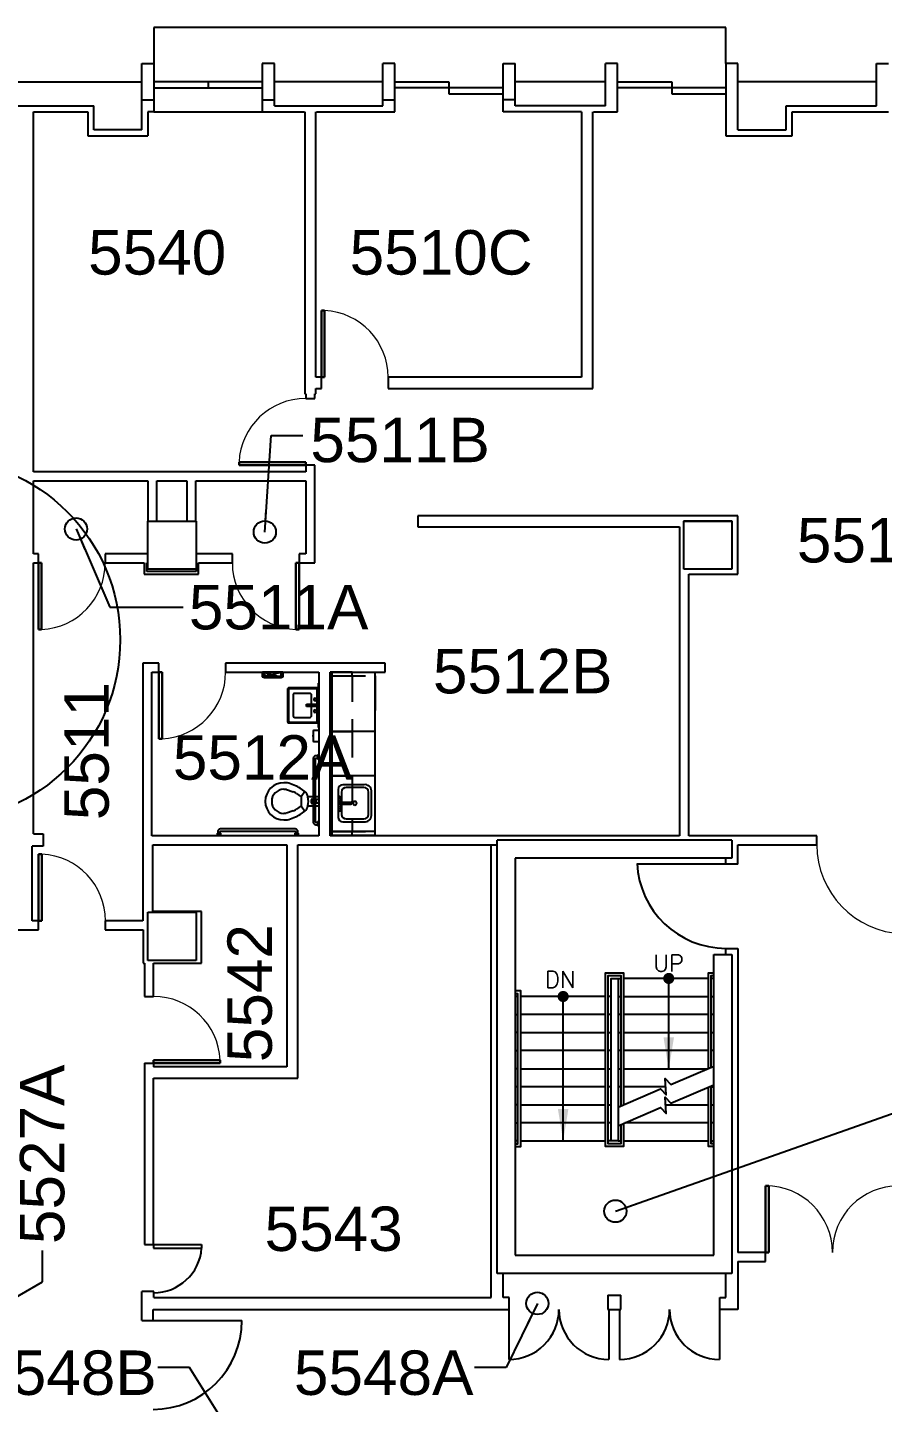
# Model space of a CAD drawing. Extents: x 338 to 7662, y 1563 to 4790.
# Drawn here: x 2972 to 3434, y 3781 to 4524 of the extents above; entities that cross this region are included whole.
import ezdxf
from ezdxf.enums import TextEntityAlignment as Align

# ---------------------------------------------------------------- set-up
doc = ezdxf.new("R2010")
doc.units = 0
doc.header["$LTSCALE"] = 150
doc.header["$MEASUREMENT"] = 0
doc.linetypes.add('Dash', pattern=[0.25, 0.125, -0.125])
doc.linetypes.add('Overhead', pattern=[0.15625, 0.09375, -0.0625])
doc.layers.get('0').update_dxf_attribs({"linetype": 'CONTINUOUS'})
for name, color, linetype in [('A-ANNO-TEXT', 4, 'CONTINUOUS'), ('A-ANNO-TEXT-STAIR', 4, 'CONTINUOUS'), ('A-ANNO-TX192', 4, 'CONTINUOUS'), ('A-COLS', 5, 'CONTINUOUS'), ('A-DOOR', 2, 'CONTINUOUS'), ('A-FLOR-CASE', 3, 'CONTINUOUS'), ('A-FLOR-HRAL', 1, 'CONTINUOUS'), ('A-FLOR-PFIX', 2, 'CONTINUOUS'), ('A-FLOR-STRS', 2, 'CONTINUOUS'), ('A-GLAZ', 2, 'CONTINUOUS'), ('A-GLAZ-SILL', 1, 'CONTINUOUS'), ('A-WALL-FULL', 6, 'CONTINUOUS'), ('X-ELEC', 1, 'CONTINUOUS')]:
    doc.layers.add(name, color=color, linetype=linetype)
doc.layers.add('I-WALL-EXST', color=3, linetype='CONTINUOUS', lineweight=18)
doc.styles.add('ARIAL', font='arial.ttf')
doc.styles.add('AT', font='ARCHTITL.shx', dxfattribs={"width": 0.9})
doc.styles.get("Standard").update_dxf_attribs({"font": 'SIMPLEX'})
doc.dimstyles.new('DIM-96', dxfattribs={"dimscale": 96, "dimtxt": 0.18, "dimasz": 0.18, "dimexe": 0.18, "dimexo": 0.0625, "dimgap": 0.09, "dimtad": 0, "dimtih": 1, "dimtoh": 1, "dimdec": 4, "dimzin": 0, "dimdsep": 46, "dimlunit": 4, "dimtxsty": 'Standard', "dimcen": 0.09, "dimadec": 0, "dimazin": 0, "dimtfac": 1, "dimtdec": 4, "dimtofl": 0, "dimtmove": 2, "dimatfit": 3, "dimfxl": 1, "dimtolj": 1, "dimtzin": 0, "dimarcsym": 0})
doc.dimstyles.new('DIM1-4', dxfattribs={"dimscale": 48, "dimtxt": 0.09375, "dimasz": 0.125, "dimexe": 0.125, "dimexo": 0.09375, "dimgap": 0, "dimtad": 1, "dimdec": 6, "dimzin": 7, "dimdsep": 46, "dimlunit": 4, "dimtxsty": 'AT', "dimblk": 'TICK', "dimblk1": 'ARROW', "dimblk2": 'ARROW', "dimsah": 1, "dimcen": 2.25, "dimdle": 1.5, "dimadec": 0, "dimazin": 0, "dimtfac": 1, "dimtdec": 6, "dimtix": 1, "dimtofl": 0, "dimtmove": 2, "dimatfit": 3, "dimldrblk": 'ARROW', "dimfxl": 1, "dimtolj": 1, "dimtzin": 3, "dimarcsym": 0})

# ---------------------------------------------------------------- blocks, each defined once
blk = doc.blocks.new('ARROW')
at = {"layer": 'X-ELEC'}
for p, q in [((5, 14), (-5, 14)), ((-5, 14), (0, 0)), ((0, 0), (5, 14))]:
    blk.add_line(p, q, dxfattribs=at)
blk.add_solid([(-5, 14), (0, 1), (5, 14)], dxfattribs=at)
blk = doc.blocks.new('TICK')
for p, q in [((0.988, 0), (-0.988, 0)), ((-0.223, -0.223), (0.223, 0.223))]:
    blk.add_line(p, q)
blk = doc.blocks.new('Single-Flush - 36_ x 84_-93-Floor Plan')
at = {"layer": 'A-DOOR', "lineweight": 30}
for p, q in [((16.25, -2.44), (16.25, -38.46)), ((18, -2.44), (16.25, -2.44)), ((18, -2.44), (18, -38.46)), ((18, -38.46), (16.25, -38.46))]:
    blk.add_line(p, q, dxfattribs=at)
at = {"layer": 'A-DOOR', "lineweight": 9}
blk.add_arc((18, -2.44), 36.07, 180, 267.21884, dxfattribs=at)
blk = doc.blocks.new('Single-Flush - 36_ x 84_-94-Floor Plan')
at = {"layer": 'A-DOOR', "lineweight": 30}
for p, q in [((16.25, 2.44), (16.25, 38.46)), ((18, 38.46), (16.25, 38.46)), ((18, 2.44), (18, 38.46)), ((18, 2.44), (16.25, 2.44))]:
    blk.add_line(p, q, dxfattribs=at)
at = {"layer": 'A-DOOR', "lineweight": 9}
blk.add_arc((18, 2.44), 36.07, 92.78116, 180, dxfattribs=at)
blk = doc.blocks.new('Single-Flush - 48_ x 84_ 60min-38-Floor Plan')
at = {"layer": 'A-DOOR', "lineweight": 30}
for p, q in [((22.25, -2.44), (22.25, -50.47)), ((24, -2.44), (22.25, -2.44)), ((24, -2.44), (24, -50.47)), ((24, -50.47), (22.25, -50.47))]:
    blk.add_line(p, q, dxfattribs=at)
at = {"layer": 'A-DOOR', "lineweight": 9}
blk.add_arc((24, -2.44), 48.07, 180, 267.91352, dxfattribs=at)
blk = doc.blocks.new('Single-Flush - 36_ x 84_ 60min-37-Floor Plan')
at = {"layer": 'A-DOOR', "lineweight": 30}
for p, q in [((16.25, -2.44), (16.25, -38.46)), ((18, -2.44), (16.25, -2.44)), ((18, -2.44), (18, -38.46)), ((18, -38.46), (16.25, -38.46))]:
    blk.add_line(p, q, dxfattribs=at)
at = {"layer": 'A-DOOR', "lineweight": 9}
blk.add_arc((18, -2.44), 36.07, 180, 267.21884, dxfattribs=at)
blk = doc.blocks.new('Single-Flush - 36_ x 84_ 20min-32-Floor Plan')
at = {"layer": 'A-DOOR', "lineweight": 30}
for p, q in [((16.25, 2.44), (16.25, 38.46)), ((18, 38.46), (16.25, 38.46)), ((18, 2.44), (18, 38.46)), ((18, 2.44), (16.25, 2.44))]:
    blk.add_line(p, q, dxfattribs=at)
at = {"layer": 'A-DOOR', "lineweight": 9}
blk.add_arc((18, 2.44), 36.07, 92.78116, 180, dxfattribs=at)
blk = doc.blocks.new('Base Cabinet-Double Door Sink Unit - 30_ ADA-24-Floor Plan')
at = {"layer": 'A-FLOR-CASE', "linetype": 'Dash'}
for p, q in [((15.74, 0), (-14.26, 0)), ((-14.26, 0), (-14.26, -24)), ((15.74, -24), (15.74, 0)), ((-14.26, -24), (15.74, -24))]:
    blk.add_line(p, q, dxfattribs=at)
blk = doc.blocks.new('Base Cabinet-Double Door _ 2 Drawer - 30_ ADA-18-Floor Plan')
at = {"layer": 'A-FLOR-CASE', "linetype": 'Dash'}
for p, q in [((-14.26, -24), (-14.26, 0)), ((-14.26, 0), (15.74, 0)), ((15.74, 0), (15.74, -24)), ((15.74, -24), (-14.26, -24))]:
    blk.add_line(p, q, dxfattribs=at)
blk = doc.blocks.new('Base Cabinet-Filler - Base Cabinet-Filler ADA-17-Floor Plan')
at = {"layer": 'A-FLOR-CASE', "linetype": 'Dash'}
for p, q in [((1.75, 0), (-0.28, 0)), ((-0.28, 0), (-0.28, -24)), ((1.75, -24), (1.75, 0)), ((-0.28, -24), (1.75, -24))]:
    blk.add_line(p, q, dxfattribs=at)
blk = doc.blocks.new('Base Cabinet-Filler - Base Cabinet-Filler ADA-16-Floor Plan')
at = {"layer": 'A-FLOR-CASE', "linetype": 'Dash'}
for p, q in [((1.75, 0), (-0.28, 0)), ((-0.28, 0), (-0.28, -24)), ((-0.28, -24), (1.75, -24))]:
    blk.add_line(p, q, dxfattribs=at)
blk = doc.blocks.new('Upper Cabinet-Double Door-Wall - 30_-15-Floor Plan')
at = {"layer": 'A-FLOR-CASE', "linetype": 'Overhead'}
for p, q in [((-13.83, 3), (-13.83, 15)), ((-13.83, 15), (16.17, 15)), ((16.17, 15), (16.17, 3)), ((16.17, 3), (-13.83, 3))]:
    blk.add_line(p, q, dxfattribs=at)
blk = doc.blocks.new('Upper Cabinet-Double Door-Wall - 24_-14-Floor Plan')
at = {"layer": 'A-FLOR-CASE', "linetype": 'Overhead'}
for p, q in [((-10.83, 3), (-10.83, 15)), ((-10.83, 15), (13.17, 15)), ((13.17, 15), (13.17, 3)), ((13.17, 3), (-10.83, 3))]:
    blk.add_line(p, q, dxfattribs=at)
blk = doc.blocks.new('Upper Cabinet-Filler-Wall - Upper Cabinet-Filler-Wall-13-Floor Plan')
at = {"layer": 'A-FLOR-CASE', "linetype": 'Overhead'}
for p, q in [((2.14, 15), (0.2, 15)), ((0.2, 15), (0.2, 3)), ((2.14, 3), (2.14, 15)), ((0.2, 3), (2.14, 3))]:
    blk.add_line(p, q, dxfattribs=at)
blk = doc.blocks.new('Upper Cabinet-Filler-Wall - Upper Cabinet-Filler-Wall-12-Floor Plan')
at = {"layer": 'A-FLOR-CASE', "linetype": 'Overhead'}
for p, q in [((2.26, 15), (0.09, 15)), ((0.09, 15), (0.09, 3)), ((2.26, 3), (2.26, 15)), ((0.09, 3), (2.26, 3))]:
    blk.add_line(p, q, dxfattribs=at)
blk = doc.blocks.new('Single-Flush - 36_ x 84_-76-Floor Plan')
at = {"layer": 'A-DOOR', "lineweight": 30}
for p, q in [((16.25, -3), (16.25, -39.02)), ((18, -3), (16.25, -3)), ((18, -3), (18, -39.02)), ((18, -39.02), (16.25, -39.02))]:
    blk.add_line(p, q, dxfattribs=at)
at = {"layer": 'A-DOOR', "lineweight": 9}
blk.add_arc((18, -3), 36.07, 180, 267.21884, dxfattribs=at)
blk = doc.blocks.new('Double-Flush - 72_ x 84_-22-Floor Plan')
at = {"layer": 'A-DOOR', "lineweight": 30}
for p, q in [((-36, 38.44), (-34.25, 38.44)), ((-36, 2.44), (-36, 38.44)), ((-34.25, 2.44), (-34.25, 38.44)), ((34.25, 2.44), (34.25, 38.39)), ((36, 2.44), (36, 38.44)), ((-36, 2.44), (-34.25, 2.44)), ((36, 2.44), (34.25, 2.44))]:
    blk.add_line(p, q, dxfattribs=at)
at = {"layer": 'A-DOOR', "lineweight": 9}
for centre, start, end in [((-36, 2.44), 0, 90), ((36, 2.44), 90, 180)]:
    blk.add_arc(centre, 36, start, end, dxfattribs=at)

msp = doc.modelspace()

# ---------------------------------------------------------------- linework, layer by layer
msp.add_circle((2924.44, 4193.1), 97.86)
at = {"layer": 'A-ANNO-TEXT', "const_width": 3}
for points in [[(3316.88, 4010.25, 1), (3319.88, 4010.25, 1)], [(3259.88, 4000.5, 1), (3262.88, 4000.5, 1)]]:
    msp.add_lwpolyline(points, format="xyb", close=True, dxfattribs=at)
at = {"layer": 'A-ANNO-TEXT', "linetype": 'Continuous'}
for points in [[(3291, 3940.71), (3313.99, 3950.57), (3316.99, 3947.37), (3316.51, 3956.13), (3319.51, 3952.93), (3342.75, 3962.89)], [(3291, 3930.66), (3313.99, 3940.51), (3316.99, 3937.32), (3316.51, 3946.07), (3319.51, 3942.88), (3342.75, 3952.84)]]:
    msp.add_lwpolyline(points, dxfattribs=at)
at = {"layer": 'A-COLS'}
for p, q in [((3037.25, 4257.25), (3063.25, 4257.25)), ((3037.25, 4231.25), (3037.25, 4257.25)), ((3063.25, 4257.25), (3063.25, 4231.25)), ((3326.5, 4231.25), (3326.5, 4257.25)), ((3326.5, 4257.25), (3352.5, 4257.25)), ((3352.5, 4257.25), (3352.5, 4231.25)), ((3063.25, 4231.25), (3037.25, 4231.25)), ((3352.5, 4231.25), (3326.5, 4231.25)), ((3037.25, 4020), (3037.25, 4046)), ((3037.25, 4046), (3063.25, 4046)), ((3063.25, 4046), (3063.25, 4020)), ((3063.25, 4020), (3037.25, 4020))]:
    msp.add_line(p, q, dxfattribs=at)
at = {"layer": 'A-DOOR'}
for p, q in [((3349.25, 4072), (3301.25, 4072)), ((3040.25, 3866.56), (3066.24, 3866.56)), ((3040.25, 3866.56), (3040.25, 3864.56)), ((3040.25, 3864.56), (3066.24, 3864.56)), ((3066.24, 3866.56), (3066.24, 3864.56)), ((3232.12, 3831.5), (3232.12, 3804.5)), ((3286.12, 3831.5), (3286.12, 3804.5)), ((3291.83, 3831.5), (3291.83, 3804.5)), ((3345.83, 3831.5), (3345.83, 3804.5)), ((3040, 3825.5), (3088, 3825.5))]:
    msp.add_line(p, q, dxfattribs=at)
for centre, radius, end in [((3040.25, 3866.56), 26.07, 355.59957), ((3040, 3825.5), 48, 0)]:
    msp.add_arc(centre, radius, 270, end, dxfattribs=at)
for centre, major_axis, start_param, end_param in [((3349.25, 4074.5), (33.94, 33.94), 2.400761, 3.926991), ((3232.12, 3831.5), (-19.09, 19.09), 2.356194, 3.926991), ((3286.12, 3831.5), (-19.09, 19.09), 0.785398, 2.356194), ((3291.83, 3831.5), (-19.09, 19.09), 2.356194, 3.926991), ((3345.83, 3831.5), (-19.09, 19.09), 0.785398, 2.356194)]:
    msp.add_ellipse(centre, major_axis=major_axis, ratio=1, start_param=start_param, end_param=end_param, dxfattribs=at)
at = {"layer": 'A-FLOR-CASE'}
for p, q in [((3135.56, 4175.69), (3165.31, 4175.69)), ((3135.88, 4175.69), (3135.88, 4087.62)), ((3136.62, 4087.62), (3136.62, 4175.69)), ((3159.88, 4087.62), (3159.88, 4175.69)), ((3135.88, 4087.62), (3159.88, 4087.62))]:
    msp.add_line(p, q, dxfattribs=at)
at = {"layer": 'A-FLOR-HRAL'}
for points in [[(3294, 3931.94), (3294, 3919.5), (3284.25, 3919.5), (3284.25, 4013.25), (3294, 4013.25), (3294, 3942)], [(3292.5, 3931.3), (3292.5, 3921), (3285.75, 3921), (3285.75, 4011.75), (3292.5, 4011.75), (3292.5, 3941.36)], [(3339.75, 3961.61), (3339.75, 4013.25), (3342.75, 4013.25)], [(3341.25, 3962.25), (3341.25, 4011.75), (3342.75, 4011.75)], [(3235.5, 3919.5), (3238.5, 3919.5), (3238.5, 4003.5), (3235.5, 4003.5)], [(3235.5, 3921), (3237, 3921), (3237, 4002), (3235.5, 4002)], [(3342.75, 3919.5), (3339.75, 3919.5), (3339.75, 3951.55)], [(3342.75, 3921), (3341.25, 3921), (3341.25, 3952.19)]]:
    msp.add_lwpolyline(points, dxfattribs=at)
at = {"layer": 'A-FLOR-PFIX'}
for p, q in [((3112.56, 4166.19), (3112.56, 4149.19)), ((3113.06, 4165.69), (3113.06, 4149.69)), ((3129.56, 4167.19), (3113.56, 4167.19)), ((3128.56, 4166.69), (3114.06, 4166.69)), ((3128.56, 4148.69), (3128.56, 4166.69)), ((3129.56, 4169.69), (3129.06, 4169.69)), ((3129.06, 4169.69), (3129.06, 4145.69)), ((3129.56, 4145.69), (3129.56, 4169.69)), ((3115.56, 4163.19), (3115.56, 4152.19)), ((3124.56, 4164.19), (3116.56, 4164.19)), ((3122.88, 4158.31), (3128.11, 4158.31)), ((3122.88, 4157.06), (3122.88, 4158.31)), ((3125.56, 4158.31), (3125.56, 4163.19)), ((3128.11, 4158.31), (3128.11, 4157.06)), ((3116.56, 4151.19), (3124.56, 4151.19)), ((3128.11, 4157.06), (3122.88, 4157.06)), ((3125.56, 4152.19), (3125.56, 4157.06)), ((3113.56, 4148.19), (3129.56, 4148.19)), ((3114.06, 4148.69), (3128.56, 4148.69)), ((3126.38, 4143.59), (3126.38, 4138.78)), ((3129.56, 4144.09), (3126.88, 4144.09)), ((3129.06, 4145.69), (3129.56, 4145.69)), ((3126.31, 4141.56), (3126.31, 4140.81)), ((3126.38, 4141.56), (3126.31, 4141.56)), ((3126.31, 4140.81), (3126.38, 4140.81)), ((3126.88, 4138.28), (3129.56, 4138.28)), ((3126.44, 4128.88), (3126.44, 4094.88)), ((3126.66, 4129.69), (3126.66, 4129.69)), ((3127.25, 4130.28), (3127.25, 4130.28)), ((3127.69, 4094.88), (3127.69, 4128.88)), ((3127.8, 4129.14), (3127.8, 4129.14)), ((3128.81, 4130.5), (3128.06, 4130.5)), ((3128.06, 4129.25), (3128.81, 4129.25)), ((3128.81, 4130.88), (3128.81, 4128.88)), ((3129.56, 4130.88), (3128.81, 4130.88)), ((3128.81, 4128.88), (3129.56, 4128.88)), ((3111.86, 4115.88), (3110.56, 4115.88)), ((3116.84, 4114.32), (3113.23, 4115.63)), ((3153.87, 4114.86), (3142.38, 4114.86)), ((3110.56, 4112.38), (3111.86, 4112.38)), ((3112.03, 4112.34), (3115.64, 4111.03)), ((3117.38, 4110.13), (3119.92, 4108.35)), ((3121.92, 4111.22), (3119.39, 4112.99)), ((3121.92, 4111.22), (3119.92, 4108.35)), ((3119.92, 4108.35), (3119.92, 4103.4)), ((3126.44, 4108.38), (3123.6, 4108.38)), ((3129.56, 4108.38), (3127.69, 4108.38)), ((3129.56, 4106.88), (3127.9, 4106.88)), ((3139.88, 4112.36), (3139.88, 4097.36)), ((3139.88, 4107.86), (3139.88, 4101.36)), ((3141.38, 4105.36), (3141.38, 4107.86)), ((3141.75, 4110.86), (3141.75, 4105.36)), ((3153.87, 4113.36), (3144.25, 4113.36)), ((3156.38, 4098.86), (3156.38, 4110.86)), ((3157.88, 4098.18), (3157.88, 4111.53)), ((3111.86, 4099.38), (3110.56, 4099.38)), ((3115.64, 4100.72), (3112.03, 4099.41)), ((3119.92, 4103.4), (3117.38, 4101.62)), ((3119.39, 4098.76), (3121.92, 4100.53)), ((3119.92, 4103.4), (3121.92, 4100.53)), ((3123.6, 4103.38), (3126.44, 4103.38)), ((3127.69, 4103.38), (3129.56, 4103.38)), ((3129.56, 4104.88), (3127.9, 4104.88)), ((3140.64, 4105.36), (3146.75, 4105.36)), ((3140.64, 4104.36), (3146.75, 4104.36)), ((3141.38, 4101.36), (3141.38, 4104.36)), ((3141.75, 4104.36), (3141.75, 4098.86)), ((3110.56, 4095.88), (3111.86, 4095.88)), ((3113.23, 4096.12), (3116.84, 4097.43)), ((3126.66, 4094.06), (3126.66, 4094.06)), ((3127.25, 4093.47), (3127.25, 4093.47)), ((3127.8, 4094.61), (3127.8, 4094.61)), ((3128.81, 4094.5), (3128.06, 4094.5)), ((3128.06, 4093.25), (3128.81, 4093.25)), ((3128.81, 4094.88), (3128.81, 4092.88)), ((3129.56, 4094.88), (3128.81, 4094.88)), ((3128.81, 4092.88), (3129.56, 4092.88)), ((3142.38, 4094.86), (3153.87, 4094.86)), ((3144.25, 4096.36), (3153.87, 4096.36)), ((3076.56, 4088.62), (3074.56, 4088.62)), ((3074.56, 4088.62), (3074.56, 4087.88)), ((3074.56, 4087.88), (3076.56, 4087.88)), ((3074.94, 4089.38), (3074.94, 4088.62)), ((3075.16, 4090.19), (3075.16, 4090.19)), ((3075.75, 4090.78), (3075.75, 4090.78)), ((3076.19, 4088.62), (3076.19, 4089.38)), ((3076.3, 4089.64), (3076.3, 4089.64)), ((3116.56, 4091), (3076.56, 4091)), ((3076.56, 4089.75), (3116.56, 4089.75)), ((3076.56, 4087.88), (3076.56, 4088.62)), ((3118.56, 4088.62), (3116.56, 4088.62)), ((3116.56, 4088.62), (3116.56, 4087.88)), ((3116.56, 4087.88), (3118.56, 4087.88)), ((3116.83, 4089.64), (3116.83, 4089.64)), ((3116.94, 4089.38), (3116.94, 4088.62)), ((3117.38, 4090.78), (3117.37, 4090.78)), ((3117.97, 4090.19), (3117.97, 4090.19)), ((3118.19, 4088.62), (3118.19, 4089.38)), ((3118.56, 4087.88), (3118.56, 4088.62))]:
    msp.add_line(p, q, dxfattribs=at)
for points in [[(3126.66, 4129.69), (3126.63, 4129.64), (3126.6, 4129.58), (3126.57, 4129.52), (3126.55, 4129.46), (3126.53, 4129.4), (3126.51, 4129.34), (3126.49, 4129.28), (3126.47, 4129.22), (3126.46, 4129.15), (3126.45, 4129.09), (3126.44, 4129.02), (3126.44, 4128.96), (3126.44, 4128.89), (3126.44, 4128.88)], [(3127.25, 4130.28), (3127.2, 4130.25), (3127.14, 4130.22), (3127.09, 4130.18), (3127.04, 4130.14), (3126.99, 4130.1), (3126.94, 4130.05), (3126.9, 4130.01), (3126.85, 4129.96), (3126.81, 4129.91), (3126.77, 4129.86), (3126.73, 4129.81), (3126.7, 4129.75), (3126.66, 4129.7), (3126.66, 4129.69)], [(3128.06, 4130.5), (3128, 4130.5), (3127.93, 4130.49), (3127.87, 4130.49), (3127.8, 4130.48), (3127.74, 4130.47), (3127.68, 4130.45), (3127.61, 4130.44), (3127.55, 4130.42), (3127.49, 4130.4), (3127.43, 4130.37), (3127.37, 4130.35), (3127.31, 4130.32), (3127.26, 4130.29), (3127.25, 4130.28)], [(3127.69, 4128.88), (3127.69, 4128.89), (3127.69, 4128.9), (3127.69, 4128.92), (3127.69, 4128.93), (3127.69, 4128.95), (3127.7, 4128.96), (3127.7, 4128.98), (3127.71, 4128.99), (3127.71, 4129.01), (3127.72, 4129.02), (3127.72, 4129.03), (3127.73, 4129.05), (3127.74, 4129.06), (3127.74, 4129.07), (3127.75, 4129.09), (3127.76, 4129.1), (3127.77, 4129.11), (3127.78, 4129.12), (3127.79, 4129.13), (3127.8, 4129.14)], [(3127.8, 4129.14), (3127.8, 4129.14), (3127.81, 4129.15), (3127.82, 4129.16), (3127.84, 4129.17), (3127.85, 4129.18), (3127.86, 4129.19), (3127.87, 4129.2), (3127.89, 4129.21), (3127.9, 4129.21), (3127.91, 4129.22), (3127.93, 4129.22), (3127.94, 4129.23), (3127.95, 4129.23), (3127.97, 4129.24), (3127.98, 4129.24), (3128, 4129.24), (3128.01, 4129.25), (3128.03, 4129.25), (3128.04, 4129.25), (3128.06, 4129.25), (3128.06, 4129.25)], [(3126.44, 4094.88), (3126.44, 4094.81), (3126.44, 4094.75), (3126.45, 4094.68), (3126.46, 4094.62), (3126.47, 4094.55), (3126.48, 4094.49), (3126.5, 4094.43), (3126.52, 4094.36), (3126.54, 4094.3), (3126.57, 4094.24), (3126.59, 4094.18), (3126.62, 4094.12), (3126.65, 4094.07), (3126.66, 4094.06)], [(3126.66, 4094.06), (3126.69, 4094.01), (3126.72, 4093.96), (3126.76, 4093.9), (3126.8, 4093.85), (3126.84, 4093.8), (3126.88, 4093.76), (3126.93, 4093.71), (3126.98, 4093.66), (3127.03, 4093.62), (3127.08, 4093.58), (3127.13, 4093.54), (3127.18, 4093.51), (3127.24, 4093.47), (3127.25, 4093.47)], [(3127.25, 4093.47), (3127.3, 4093.44), (3127.35, 4093.41), (3127.41, 4093.39), (3127.47, 4093.36), (3127.53, 4093.34), (3127.6, 4093.32), (3127.66, 4093.3), (3127.72, 4093.29), (3127.79, 4093.27), (3127.85, 4093.26), (3127.92, 4093.26), (3127.98, 4093.25), (3128.04, 4093.25), (3128.06, 4093.25)], [(3127.8, 4094.61), (3127.79, 4094.61), (3127.78, 4094.62), (3127.77, 4094.64), (3127.76, 4094.65), (3127.76, 4094.66), (3127.75, 4094.67), (3127.74, 4094.69), (3127.73, 4094.7), (3127.72, 4094.71), (3127.72, 4094.73), (3127.71, 4094.74), (3127.71, 4094.75), (3127.7, 4094.77), (3127.7, 4094.78), (3127.7, 4094.8), (3127.69, 4094.81), (3127.69, 4094.83), (3127.69, 4094.84), (3127.69, 4094.86), (3127.69, 4094.87), (3127.69, 4094.88)], [(3128.06, 4094.5), (3128.05, 4094.5), (3128.03, 4094.5), (3128.02, 4094.5), (3128, 4094.5), (3127.99, 4094.51), (3127.97, 4094.51), (3127.96, 4094.51), (3127.94, 4094.52), (3127.93, 4094.52), (3127.92, 4094.53), (3127.9, 4094.54), (3127.89, 4094.54), (3127.88, 4094.55), (3127.86, 4094.56), (3127.85, 4094.57), (3127.84, 4094.57), (3127.83, 4094.58), (3127.82, 4094.59), (3127.8, 4094.6), (3127.8, 4094.61)], [(3075.16, 4090.19), (3075.13, 4090.14), (3075.1, 4090.08), (3075.07, 4090.02), (3075.05, 4089.96), (3075.03, 4089.9), (3075.01, 4089.84), (3074.99, 4089.78), (3074.97, 4089.72), (3074.96, 4089.65), (3074.95, 4089.59), (3074.94, 4089.52), (3074.94, 4089.46), (3074.94, 4089.39), (3074.94, 4089.38)], [(3075.75, 4090.78), (3075.7, 4090.75), (3075.64, 4090.72), (3075.59, 4090.68), (3075.54, 4090.64), (3075.49, 4090.6), (3075.44, 4090.55), (3075.4, 4090.51), (3075.35, 4090.46), (3075.31, 4090.41), (3075.27, 4090.36), (3075.23, 4090.31), (3075.2, 4090.25), (3075.16, 4090.2), (3075.16, 4090.19)], [(3076.56, 4091), (3076.5, 4091), (3076.43, 4090.99), (3076.37, 4090.99), (3076.3, 4090.98), (3076.24, 4090.97), (3076.18, 4090.95), (3076.11, 4090.94), (3076.05, 4090.92), (3075.99, 4090.9), (3075.93, 4090.87), (3075.87, 4090.85), (3075.81, 4090.82), (3075.76, 4090.79), (3075.75, 4090.78)], [(3076.19, 4089.38), (3076.19, 4089.39), (3076.19, 4089.4), (3076.19, 4089.42), (3076.19, 4089.43), (3076.19, 4089.45), (3076.2, 4089.46), (3076.2, 4089.48), (3076.21, 4089.49), (3076.21, 4089.51), (3076.22, 4089.52), (3076.22, 4089.53), (3076.23, 4089.55), (3076.24, 4089.56), (3076.24, 4089.57), (3076.25, 4089.59), (3076.26, 4089.6), (3076.27, 4089.61), (3076.28, 4089.62), (3076.29, 4089.63), (3076.3, 4089.64)], [(3076.3, 4089.64), (3076.3, 4089.64), (3076.31, 4089.65), (3076.32, 4089.66), (3076.34, 4089.67), (3076.35, 4089.68), (3076.36, 4089.69), (3076.37, 4089.7), (3076.39, 4089.71), (3076.4, 4089.71), (3076.41, 4089.72), (3076.43, 4089.72), (3076.44, 4089.73), (3076.45, 4089.73), (3076.47, 4089.74), (3076.48, 4089.74), (3076.5, 4089.74), (3076.51, 4089.75), (3076.53, 4089.75), (3076.54, 4089.75), (3076.56, 4089.75), (3076.56, 4089.75)], [(3117.37, 4090.78), (3117.33, 4090.81), (3117.27, 4090.84), (3117.21, 4090.86), (3117.15, 4090.89), (3117.09, 4090.91), (3117.03, 4090.93), (3116.97, 4090.95), (3116.9, 4090.96), (3116.84, 4090.98), (3116.77, 4090.99), (3116.71, 4090.99), (3116.65, 4091), (3116.58, 4091), (3116.56, 4091)], [(3116.56, 4089.75), (3116.58, 4089.75), (3116.59, 4089.75), (3116.61, 4089.75), (3116.62, 4089.75), (3116.64, 4089.74), (3116.65, 4089.74), (3116.67, 4089.74), (3116.68, 4089.73), (3116.69, 4089.73), (3116.71, 4089.72), (3116.72, 4089.71), (3116.74, 4089.71), (3116.75, 4089.7), (3116.76, 4089.69), (3116.77, 4089.68), (3116.79, 4089.68), (3116.8, 4089.67), (3116.81, 4089.66), (3116.82, 4089.65), (3116.83, 4089.64)], [(3116.83, 4089.64), (3116.83, 4089.64), (3116.84, 4089.63), (3116.85, 4089.61), (3116.86, 4089.6), (3116.87, 4089.59), (3116.88, 4089.58), (3116.89, 4089.56), (3116.89, 4089.55), (3116.9, 4089.54), (3116.91, 4089.52), (3116.91, 4089.51), (3116.92, 4089.5), (3116.92, 4089.48), (3116.93, 4089.47), (3116.93, 4089.45), (3116.93, 4089.44), (3116.93, 4089.42), (3116.94, 4089.41), (3116.94, 4089.39), (3116.94, 4089.38), (3116.94, 4089.38)], [(3117.97, 4090.19), (3117.94, 4090.24), (3117.9, 4090.29), (3117.87, 4090.35), (3117.83, 4090.4), (3117.78, 4090.45), (3117.74, 4090.49), (3117.69, 4090.54), (3117.65, 4090.59), (3117.6, 4090.63), (3117.55, 4090.67), (3117.49, 4090.71), (3117.44, 4090.74), (3117.39, 4090.78), (3117.38, 4090.78)], [(3118.19, 4089.38), (3118.19, 4089.44), (3118.18, 4089.5), (3118.18, 4089.57), (3118.17, 4089.63), (3118.16, 4089.7), (3118.14, 4089.76), (3118.12, 4089.82), (3118.11, 4089.89), (3118.08, 4089.95), (3118.06, 4090.01), (3118.03, 4090.07), (3118, 4090.13), (3117.97, 4090.18), (3117.97, 4090.19)]]:
    msp.add_lwpolyline(points, dxfattribs=at)
for centre, radius, start, end in [((3113.56, 4166.19), 1, 90, 180), ((3114.06, 4165.69), 1, 90, 180), ((3116.56, 4163.19), 1, 90, 180), ((3124.56, 4163.19), 1, 0, 90), ((3127.56, 4160.81), 0.75, 90, 270), ((3127.56, 4160.81), 0.75, 270, 90), ((3116.56, 4152.19), 1, 180, 270), ((3124.56, 4152.19), 1, 270, 0), ((3127.56, 4154.56), 0.75, 90, 270), ((3127.56, 4154.56), 0.75, 270, 90), ((3113.56, 4149.19), 1, 180, 270), ((3114.06, 4149.69), 1, 180, 270), ((3126.88, 4143.59), 0.5, 90, 180), ((3126.88, 4138.78), 0.5, 180, 270), ((3110.56, 4105.88), 10, 90, 180), ((3111.86, 4111.88), 4, 70, 90), ((3113.08, 4103.98), 11, 55, 70), ((3142.38, 4112.36), 2.5, 90, 180), ((3154.37, 4111.39), 3.51, 2.45017, 98.14975), ((3110.56, 4105.88), 6.5, 90, 180), ((3111.86, 4111.88), 0.5, 70, 90), ((3113.08, 4103.98), 7.5, 55, 70), ((3119.63, 4107.94), 4, 6.24512, 55), ((3111.23, 4105.88), 12.62, 348.5767, 11.4233), ((3126.79, 4105.88), 1.5, 103.92083, 256.07917), ((3126.78, 4105.88), 0.996, 111.48126, 250), ((3126.79, 4105.88), 1.5, 308.3043, 51.6957), ((3126.78, 4105.88), 0.996, 344.83053, 18.74127), ((3140.62, 4107.86), 0.75, 0, 180), ((3140.62, 4106.86), 0.75, 90, 270), ((3140.62, 4106.86), 0.75, 270, 90), ((3144.25, 4110.86), 2.5, 90, 180), ((3153.87, 4110.86), 2.5, 0, 90), ((3110.56, 4105.88), 10, 180, 270), ((3110.56, 4105.88), 6.5, 180, 270), ((3113.08, 4107.77), 7.5, 290, 305), ((3113.08, 4107.77), 11, 290, 305), ((3119.63, 4103.81), 4, 305, 353.75488), ((3140.62, 4102.36), 0.75, 90, 270), ((3140.62, 4101.36), 0.75, 180, 0), ((3140.64, 4104.86), 0.5, 90, 270), ((3140.62, 4102.36), 0.75, 270, 90), ((3144.25, 4098.86), 2.5, 180, 270), ((3146.75, 4104.86), 0.5, 270, 90), ((3148.97, 4104.86), 1, 90, 270), ((3148.97, 4104.86), 1, 270, 90), ((3153.87, 4098.86), 2.5, 270, 0), ((3111.86, 4099.87), 4, 270, 290), ((3142.38, 4097.36), 2.5, 180, 270), ((3154.37, 4098.33), 3.51, 261.85025, 357.54983)]:
    msp.add_arc(centre, radius, start, end, dxfattribs=at)
at = {"layer": 'A-FLOR-STRS'}
for p, q in [((3291, 4010.25), (3292.5, 4010.25)), ((3339.75, 4010.25), (3294, 4010.25)), ((3342.75, 4010.25), (3341.25, 4010.25)), ((3237, 4000.5), (3235.5, 4000.5)), ((3284.25, 4000.5), (3238.5, 4000.5)), ((3287.25, 4000.5), (3285.75, 4000.5)), ((3291, 4000.5), (3292.5, 4000.5)), ((3294, 4000.5), (3339.75, 4000.5)), ((3341.25, 4000.5), (3342.75, 4000.5)), ((3235.5, 3990.75), (3237, 3990.75)), ((3284.25, 3990.75), (3238.5, 3990.75)), ((3287.25, 3990.75), (3285.75, 3990.75)), ((3292.5, 3990.75), (3291, 3990.75)), ((3339.75, 3990.75), (3294, 3990.75)), ((3342.75, 3990.75), (3341.25, 3990.75)), ((3237, 3981), (3235.5, 3981)), ((3238.5, 3981), (3284.25, 3981)), ((3285.75, 3981), (3287.25, 3981)), ((3291, 3981), (3292.5, 3981)), ((3294, 3981), (3339.75, 3981)), ((3341.25, 3981), (3342.75, 3981)), ((3235.5, 3971.25), (3237, 3971.25)), ((3284.25, 3971.25), (3238.5, 3971.25)), ((3287.25, 3971.25), (3285.75, 3971.25)), ((3292.5, 3971.25), (3291, 3971.25)), ((3339.75, 3971.25), (3294, 3971.25)), ((3342.75, 3971.25), (3341.25, 3971.25)), ((3237, 3961.5), (3235.5, 3961.5)), ((3238.5, 3961.5), (3284.25, 3961.5)), ((3285.75, 3961.5), (3287.25, 3961.5)), ((3291, 3961.5), (3292.5, 3961.5)), ((3294, 3961.5), (3339.5, 3961.5)), ((3237, 3951.75), (3235.5, 3951.75)), ((3284.25, 3951.75), (3238.5, 3951.75)), ((3287.25, 3951.75), (3285.75, 3951.75)), ((3292.5, 3951.75), (3291, 3951.75)), ((3316.75, 3951.75), (3294, 3951.75)), ((3341.25, 3951.75), (3342.75, 3951.75)), ((3237, 3942), (3235.5, 3942)), ((3238.5, 3942), (3284.25, 3942)), ((3285.75, 3942), (3287.25, 3942)), ((3316.73, 3942), (3339.75, 3942)), ((3341.25, 3942), (3342.75, 3942)), ((3235.5, 3932.25), (3237, 3932.25)), ((3284.25, 3932.25), (3238.5, 3932.25)), ((3287.25, 3932.25), (3285.75, 3932.25)), ((3339.75, 3932.25), (3294.71, 3932.25)), ((3342.75, 3932.25), (3341.25, 3932.25)), ((3237, 3922.5), (3235.5, 3922.5)), ((3238.5, 3922.5), (3284.25, 3922.5)), ((3287.25, 3922.5), (3285.75, 3922.5)), ((3291, 3922.5), (3292.5, 3922.5)), ((3294, 3922.5), (3339.75, 3922.5)), ((3341.25, 3922.5), (3342.75, 3922.5))]:
    msp.add_line(p, q, dxfattribs=at)
msp.add_lwpolyline([(3287.25, 3922.5), (3287.25, 4010.25), (3291, 4010.25), (3291, 3922.5)], close=True, dxfattribs=at)
at = {"layer": 'A-GLAZ'}
for p, q in [((3099, 4494.5), (3040.5, 4494.5)), ((3069.75, 4494.5), (3069.75, 4491.25)), ((3170.5, 4494.5), (3199.75, 4494.5)), ((3199.75, 4494.5), (3199.75, 4488)), ((3290.75, 4494.5), (3320, 4494.5)), ((3320, 4494.5), (3320, 4488)), ((3040.5, 4491.25), (3099, 4491.25)), ((3229, 4491.25), (3170.5, 4491.25)), ((3199.75, 4488), (3229, 4488)), ((3349.25, 4491.25), (3290.75, 4491.25)), ((3320, 4488), (3349.25, 4488))]:
    msp.add_line(p, q, dxfattribs=at)
at = {"layer": 'A-GLAZ-SILL'}
for p, q in [((3349.25, 4523.75), (3040.5, 4523.75)), ((3040.5, 4523.75), (3040.5, 4504.25)), ((3349.25, 4504.25), (3349.25, 4523.75)), ((3040.5, 4478.25), (3099, 4478.25))]:
    msp.add_line(p, q, dxfattribs=at)
at = {"layer": 'A-WALL-FULL'}
for p, q in [((3034, 4468.5), (3034, 4504.25)), ((3034, 4504.25), (3040.5, 4504.25)), ((3040.5, 4504.25), (3040.5, 4478.25)), ((3105.5, 4504.25), (3099, 4504.25)), ((3099, 4504.25), (3099, 4478.25)), ((3105.5, 4481.5), (3105.5, 4504.25)), ((3164, 4481.5), (3164, 4504.25)), ((3170.5, 4504.25), (3164, 4504.25)), ((3170.5, 4478.25), (3170.5, 4504.25)), ((3229, 4478.25), (3229, 4504.25)), ((3229, 4504.25), (3235.5, 4504.25)), ((3235.5, 4481.5), (3235.5, 4504.25)), ((3284.25, 4481.5), (3284.25, 4504.25)), ((3290.75, 4504.25), (3284.25, 4504.25)), ((3290.75, 4478.25), (3290.75, 4504.25)), ((3355.75, 4504.25), (3349.25, 4504.25)), ((3349.25, 4504.25), (3349.25, 4465.25)), ((3355.75, 4468.5), (3355.75, 4504.25)), ((3430.5, 4481.5), (3430.5, 4504.25)), ((3430.5, 4504.25), (3437, 4504.25)), ((2962.5, 4494.5), (3034, 4494.5)), ((3164, 4494.5), (3105.5, 4494.5)), ((3284.25, 4494.5), (3235.5, 4494.5)), ((3430.5, 4494.5), (3355.75, 4494.5)), ((3034, 4484.75), (3040.5, 4484.75)), ((3099, 4484.75), (3105.5, 4484.75)), ((3164, 4484.75), (3170.5, 4484.75)), ((3235.5, 4484.75), (3229, 4484.75)), ((2962.5, 4481.5), (3008, 4481.5)), ((2975.5, 4478.25), (3004.75, 4478.25)), ((2975.5, 4283.81), (2975.5, 4478.25)), ((3004.75, 4478.25), (3004.75, 4465.25)), ((3008, 4468.5), (3008, 4481.5)), ((3040.5, 4478.25), (3037.25, 4478.25)), ((3037.25, 4478.25), (3037.25, 4465.25)), ((3099, 4478.25), (3121.75, 4478.25)), ((3105.5, 4481.5), (3164, 4481.5)), ((3121.88, 4478.25), (3121.88, 4325.88)), ((3127.88, 4334.88), (3127.88, 4478.25)), ((3128.25, 4478.25), (3170.5, 4478.25)), ((3271.25, 4478.25), (3229, 4478.25)), ((3284.25, 4481.5), (3235.5, 4481.5)), ((3271.37, 4478.25), (3271.37, 4334.88)), ((3277.37, 4328.88), (3277.37, 4478.25)), ((3277.75, 4478.25), (3290.75, 4478.25)), ((3381.75, 4468.5), (3381.75, 4481.5)), ((3381.75, 4481.5), (3430.5, 4481.5)), ((3385, 4465.25), (3385, 4478.25)), ((3385, 4478.25), (3437, 4478.25)), ((3004.75, 4465.25), (3037.25, 4465.25)), ((3034, 4468.5), (3008, 4468.5)), ((3349.25, 4465.25), (3385, 4465.25)), ((3355.75, 4468.5), (3381.75, 4468.5)), ((3130.88, 4334.88), (3127.88, 4334.88)), ((3127.88, 4328.88), (3130.88, 4328.88)), ((3127.88, 4325.88), (3127.88, 4328.88)), ((3130.88, 4328.88), (3130.88, 4334.88)), ((3271.37, 4334.88), (3166.87, 4334.88)), ((3166.87, 4328.88), (3277.37, 4328.88)), ((3166.87, 4334.88), (3166.87, 4328.88)), ((3121.88, 4325.88), (3122.44, 4325.88)), ((3122.44, 4325.88), (3122.44, 4323.37)), ((3122.44, 4323.37), (3127.31, 4323.37)), ((3127.31, 4323.37), (3127.31, 4325.88)), ((3127.31, 4325.88), (3127.88, 4325.88)), ((3127.31, 4287.37), (3122.44, 4287.37)), ((3122.44, 4287.37), (3122.44, 4283.81)), ((3127.31, 4234.69), (3127.31, 4287.37)), ((3122.44, 4283.81), (2975.5, 4283.81)), ((2975.5, 4278.94), (3037.12, 4278.94)), ((2975.5, 4239.56), (2975.5, 4278.94)), ((3037.12, 4278.94), (3037.12, 4257.25)), ((3042, 4278.94), (3058.25, 4278.94)), ((3042, 4257.25), (3042, 4278.94)), ((3058.25, 4278.94), (3058.25, 4257.25)), ((3063.12, 4278.94), (3122.44, 4278.94)), ((3063.12, 4257.25), (3063.12, 4278.94)), ((3122.44, 4278.94), (3122.44, 4239.56)), ((3355.62, 4260.12), (3182.88, 4260.12)), ((3182.88, 4260.12), (3182.88, 4254.12)), ((3355.62, 4228.62), (3355.62, 4260.12)), ((3182.88, 4254.12), (3324.25, 4254.12)), ((3324.25, 4254.12), (3324.25, 4087.31)), ((2978.12, 4239.56), (2975.5, 4239.56)), ((2975.5, 4088.25), (2975.5, 4234.69)), ((2975.5, 4234.69), (2978.12, 4234.69)), ((2978.12, 4234.69), (2978.12, 4239.56)), ((3037.25, 4239.56), (3014.12, 4239.56)), ((3014.12, 4239.56), (3014.12, 4234.69)), ((3014.12, 4234.69), (3035.2, 4234.69)), ((3035.2, 4234.69), (3035.2, 4228.56)), ((3036.7, 4234.69), (3037.25, 4234.69)), ((3036.7, 4230.06), (3036.7, 4234.69)), ((3082.88, 4239.56), (3063.25, 4239.56)), ((3064.62, 4234.69), (3082.88, 4234.69)), ((3064.62, 4228.56), (3064.62, 4234.69)), ((3082.88, 4234.69), (3082.88, 4239.56)), ((3122.44, 4239.56), (3118.88, 4239.56)), ((3118.88, 4239.56), (3118.88, 4234.69)), ((3118.88, 4234.69), (3127.31, 4234.69)), ((3035.2, 4228.56), (3064.62, 4228.56)), ((3063.25, 4230.06), (3036.7, 4230.06)), ((3063.25, 4231.25), (3063.25, 4230.06)), ((3329.13, 4087.31), (3329.13, 4228.62)), ((3329.13, 4228.62), (3355.62, 4228.62)), ((3043.12, 4180.56), (3034.56, 4180.56)), ((3034.56, 4180.56), (3034.56, 4041.31)), ((3043.12, 4175.69), (3043.12, 4180.56)), ((3165.31, 4180.56), (3079.12, 4180.56)), ((3079.12, 4180.56), (3079.12, 4175.69)), ((3165.31, 4175.69), (3165.31, 4180.56)), ((3039.44, 4087.31), (3039.44, 4175.69)), ((3039.44, 4175.69), (3043.12, 4175.69)), ((3079.12, 4175.69), (3100.12, 4175.69)), ((3110.12, 4175.69), (3129.56, 4175.69)), ((3129.56, 4175.69), (3129.56, 4087.31)), ((3135.56, 4087.31), (3135.56, 4175.69)), ((2975.5, 4088.25), (2980.75, 4088.25)), ((2980.75, 4088.25), (2980.75, 4081.75)), ((3129.56, 4087.31), (3039.44, 4087.31)), ((3324.25, 4087.31), (3135.56, 4087.31)), ((3352.5, 4085), (3225.75, 4085)), ((3225.75, 3851), (3225.75, 4085)), ((3398.38, 4087.31), (3329.13, 4087.31)), ((3352.5, 4085), (3352.5, 4075.25)), ((3398.38, 4082.44), (3398.38, 4087.31)), ((2980.75, 4081.75), (2974.69, 4081.75)), ((2974.69, 4041.31), (2974.69, 4081.75)), ((3039.94, 4046.44), (3039.94, 4082.44)), ((3039.94, 4082.44), (3112.25, 4082.44)), ((3112.25, 4082.44), (3112.25, 3962.44)), ((3118.25, 3956.44), (3118.25, 4082.44)), ((3118.25, 4082.44), (3225.63, 4082.44)), ((3222.5, 3838), (3222.5, 4082.44)), ((3355.75, 4072), (3355.75, 4082.44)), ((3355.75, 4082.44), (3398.38, 4082.44)), ((3352.5, 4075.25), (3235.5, 4075.25)), ((3235.5, 4075.25), (3235.5, 3860.75)), ((3349.25, 4072), (3349.25, 4075.25)), ((3355.75, 4072), (3349.25, 4072)), ((2978.25, 4041.31), (2974.69, 4041.31)), ((2978.25, 4036.44), (2978.25, 4041.31)), ((3034.56, 4041.31), (3014.25, 4041.31)), ((3014.25, 4041.31), (3014.25, 4036.44)), ((3066.25, 4046.44), (3039.94, 4046.44)), ((3066.25, 4018.44), (3066.25, 4046.44)), ((2943, 4036.44), (2978.25, 4036.44)), ((3014.25, 4036.44), (3034.75, 4036.44)), ((3034.75, 4036.44), (3034.75, 4018.44)), ((3349.25, 4023.25), (3349.25, 4026.5)), ((3349.25, 4026.5), (3355.75, 4026.5)), ((3355.75, 4026.5), (3355.75, 3862.31)), ((3034.75, 4018.44), (3035.38, 4018.44)), ((3035.38, 4018.44), (3035.38, 4000.44)), ((3040.25, 4000.44), (3040.25, 4018.44)), ((3040.25, 4018.44), (3066.25, 4018.44)), ((3342.75, 3860.75), (3342.75, 4023.25)), ((3342.75, 4023.25), (3352.5, 4023.25)), ((3352.5, 4023.25), (3352.5, 3851)), ((3035.38, 4000.44), (3040.25, 4000.44)), ((3035.38, 3964.44), (3035.38, 3866.56)), ((3035.38, 3964.44), (3040.25, 3964.44)), ((3040.25, 3964.44), (3040.25, 3962.44)), ((3112.25, 3962.44), (3040.25, 3962.44)), ((3040.25, 3956.44), (3118.25, 3956.44)), ((3040.25, 3866.56), (3040.25, 3956.44)), ((3035.38, 3866.56), (3040.25, 3866.56)), ((3370.69, 3862.31), (3355.75, 3862.31)), ((3370.69, 3857.44), (3370.69, 3862.31)), ((3235.5, 3860.75), (3342.75, 3860.75)), ((3355.75, 3857.44), (3370.69, 3857.44)), ((3355.75, 3857.44), (3355.75, 3831.5)), ((3352.5, 3851), (3225.75, 3851)), ((3229, 3838), (3229, 3851)), ((3349.25, 3838), (3349.25, 3851)), ((3034, 3825.5), (3034, 3841.25)), ((3040.5, 3841.25), (3034, 3841.25)), ((3040.5, 3838), (3040.5, 3841.25)), ((3285.44, 3839.13), (3292.54, 3839.13)), ((3285.44, 3839.13), (3285.44, 3831.52)), ((3292.54, 3831.52), (3292.54, 3839.13)), ((3040, 3831.5), (3232.25, 3831.5)), ((3040, 3825.5), (3040, 3831.5)), ((3040.5, 3838), (3222.5, 3838)), ((3232.25, 3838), (3229, 3838)), ((3232.25, 3831.5), (3232.25, 3838)), ((3285.44, 3831.52), (3292.54, 3831.52)), ((3346, 3838), (3349.25, 3838)), ((3346, 3831.5), (3346, 3838)), ((3355.75, 3831.5), (3346, 3831.5)), ((3034, 3825.5), (3040, 3825.5))]:
    msp.add_line(p, q, dxfattribs=at)
at = {"layer": 'I-WALL-EXST', "color": 251, "lineweight": 30}
msp.add_line((3326.38, 4257.12), (3352.62, 4257.12), dxfattribs=at)

# ---------------------------------------------------------------- block references
at = {"layer": 'A-DOOR'}
for name, p, rotation in [('Single-Flush - 36_ x 84_-76-Floor Plan', (3148.88, 4331.88), 180), ('Single-Flush - 36_ x 84_-93-Floor Plan', (3124.88, 4305.37), 270), ('Single-Flush - 36_ x 84_-94-Floor Plan', (2996.12, 4237.12), 180), ('Single-Flush - 36_ x 84_-94-Floor Plan', (3061.12, 4178.12), 180), ('Single-Flush - 36_ x 84_ 60min-37-Floor Plan', (2996.25, 4038.88), 180), ('Single-Flush - 36_ x 84_ 20min-32-Floor Plan', (3037.81, 3982.44), 270)]:
    msp.add_blockref(name, p, dxfattribs=dict(at, rotation=rotation))
for name, p in [('Single-Flush - 36_ x 84_-93-Floor Plan', (3100.88, 4237.12)), ('Single-Flush - 48_ x 84_ 60min-38-Floor Plan', (3422.38, 4084.87)), ('Double-Flush - 72_ x 84_-22-Floor Plan', (3406.69, 3859.88))]:
    msp.add_blockref(name, p, dxfattribs=at)
at = {"layer": 'A-FLOR-CASE'}
for name, p, rotation in [('Upper Cabinet-Filler-Wall - Upper Cabinet-Filler-Wall-13-Floor Plan', (3132.56, 4175.83), 270), ('Upper Cabinet-Double Door-Wall - 30_-15-Floor Plan', (3132.56, 4159.83), 270), ('Base Cabinet-Filler - Base Cabinet-Filler ADA-16-Floor Plan', (3135.88, 4173.93), 90), ('Base Cabinet-Double Door _ 2 Drawer - 30_ ADA-18-Floor Plan', (3135.88, 4157.92), 90), ('Upper Cabinet-Double Door-Wall - 24_-14-Floor Plan', (3132.56, 4132.83), 270), ('Upper Cabinet-Double Door-Wall - 30_-15-Floor Plan', (3132.56, 4105.83), 270), ('Base Cabinet-Double Door Sink Unit - 30_ ADA-24-Floor Plan', (3135.88, 4103.92), 90), ('Upper Cabinet-Filler-Wall - Upper Cabinet-Filler-Wall-12-Floor Plan', (3132.56, 4089.73), 270), ('Base Cabinet-Filler - Base Cabinet-Filler ADA-17-Floor Plan', (3135.88, 4087.9), 90)]:
    msp.add_blockref(name, p, dxfattribs=dict(at, rotation=rotation))

# ---------------------------------------------------------------- texts
at = {"layer": 'A-ANNO-TEXT', "char_height": 9, "width": 47.75, "attachment_point": 8}
for s, insert in [('UP', (3318.38, 4013.91)), ('DN', (3259.88, 4005.26))]:
    msp.add_mtext(s, dxfattribs=dict(at, insert=insert))
at = {"layer": 'A-ANNO-TX192', "style": 'ARIAL'}
for s, p in [('5540', (3004.94, 4390.32)), ('5510C', (3146.12, 4390.32)), ('5511B', (3124.91, 4289.02)), ('5510', (3387.54, 4234.88)), ('5511A', (3059.35, 4198.73)), ('5512B', (3191.08, 4164.19)), ('5543', (3100.2, 3863.08))]:
    msp.add_text(s, height=24, dxfattribs=at).set_placement(p)
for s, p in [('5511', (3016.08, 4095.71)), ('5542', (3104.16, 3965.01)), ('5527A', (2992.12, 3866.8))]:
    msp.add_text(s, height=24, rotation=90, dxfattribs=at).set_placement(p)
for s, p in [('5512A', (3147.63, 4117.59)), ('5548B', (3042.01, 3785.35)), ('5548A', (3212.98, 3785.35))]:
    msp.add_text(s, height=24, dxfattribs=at).set_placement(p, align=Align.RIGHT)

# ---------------------------------------------------------------- meshes
at = {"layer": 'A-FLOR-PFIX'}
mesh = msp.add_polyface(dxfattribs=at)
corners = [(3100.12, 4172.69), (3099.12, 4173.19), (3100.12, 4172.69), (3099.12, 4173.19), (3109.12, 4172.69), (3109.12, 4172.69), (3110.12, 4173.19), (3110.12, 4173.19), (3110.12, 4173.19), (3110.12, 4175.69), (3110.12, 4175.69), (3099.12, 4175.69), (3099.12, 4173.19), (3099.12, 4175.69), (3109.12, 4172.95), (3109.12, 4175.69), (3100.12, 4175.69), (3100.12, 4172.95), (3100.12, 4173.44), (3109.12, 4173.44), (3109.12, 4175.69), (3100.12, 4175.69)]
mesh.append_faces([[corners[k] for k in face] for face in [(12, 2, 3)]])
mesh.append_faces([[corners[k] for k in face] for face in [(6, 20, 4), (1, 21, 11)]], dxfattribs={"vtx0": -1})
mesh.append_faces([[corners[k] for k in face] for face in [(2, 5, 0), (13, 17, 12)]], dxfattribs={"vtx0": -1, "vtx1": -1})
mesh.append_faces([[corners[k] for k in face] for face in [(5, 7, 4), (8, 9, 6), (8, 14, 9), (9, 14, 15), (16, 17, 13), (18, 19, 15), (15, 16, 18), (5, 2, 14), (17, 14, 2), (7, 5, 8), (8, 5, 14)]], dxfattribs={"vtx0": -1, "vtx1": -1, "vtx2": -1})
mesh.append_faces([[corners[k] for k in face] for face in [(17, 2, 12)]], dxfattribs={"vtx0": -1, "vtx2": -1})
mesh.append_faces([[corners[k] for k in face] for face in [(0, 1, 2), (3, 2, 1), (1, 11, 12), (10, 20, 6), (0, 21, 1), (20, 21, 4), (0, 4, 21)]], dxfattribs={"vtx1": -1})
mesh.append_faces([[corners[k] for k in face] for face in [(4, 0, 5), (6, 4, 7), (10, 6, 9), (13, 12, 11)]], dxfattribs={"vtx1": -1, "vtx2": -1})

# ---------------------------------------------------------------- leaders
at = {"layer": 'A-ANNO-TEXT'}
for points in [[(3318.38, 3961.2), (3318.38, 4010.25)], [(3261.38, 3922.5), (3261.38, 4000.5)]]:
    msp.add_leader(points, dimstyle='DIM-96', override={"dimgap": 0.09, "dimtad": 0}, dxfattribs=at)
at = {"layer": 'A-ANNO-TEXT-STAIR'}
msp.add_leader([(3289.6, 3884.56), (3743.65, 4044.99), (3760.67, 4044.99)], dimstyle='DIM1-4', override={"dimscale": 96, "dimgap": 0, "dimtad": 0, "dimldrblk": 'DotBlank'}, dxfattribs=at)
at = {"layer": 'A-ANNO-TX192'}
for points in [[(3100.35, 4251.28), (3103.84, 4303.37), (3120.86, 4303.37)], [(2998.43, 4252.96), (3016.77, 4210.75), (3056.29, 4210.75)], [(2913.02, 3807.63), (2980.3, 3846.37), (2980.3, 3863.38)], [(3247.45, 3834.75), (3230.59, 3800.08), (3213.58, 3800.08)], [(3093.44, 3746.53), (3059.62, 3800.08), (3042.61, 3800.08)]]:
    msp.add_leader(points, dimstyle='DIM1-4', override={"dimscale": 96, "dimgap": 0, "dimtad": 0, "dimldrblk": 'DotBlank'}, dxfattribs=at)

doc.saveas('drawing.dxf')
